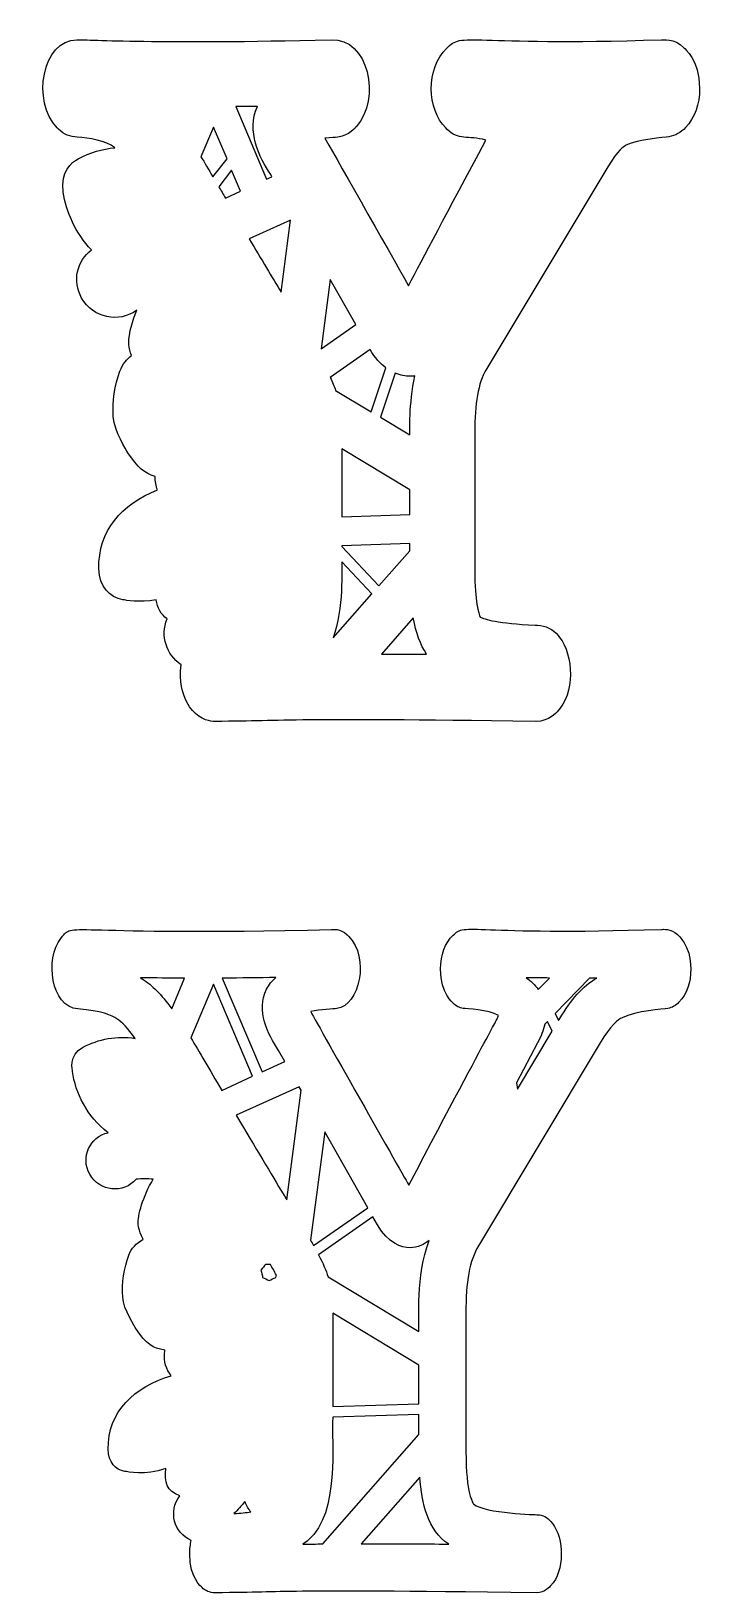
# Model space of a CAD drawing. Header units: millimetres. Extents: x -471 to 1551, y -2688 to 316.
# Drawn here: x 342 to 458.8, y -2394.4 to -2121.6 of the extents above; entities that cross this region are included whole.
import ezdxf

# ---------------------------------------------------------------- set-up
doc = ezdxf.new("R2010")
doc.units = ezdxf.units.MM
doc.header["$MEASUREMENT"] = 0
doc.layers.add('Layer 1', color=7, linetype='Continuous')

msp = doc.modelspace()

# ---------------------------------------------------------------- linework, layer by layer
at = {"layer": 'Layer 1', "color": 250}
for points, knots in [([(456.0653, -2124.4531), (454.3514, -2122.7392), (452.2872, -2123.0893), (452.1213, -2123.0709), (452.1213, -2123.0709), (417.9344, -2124.1767), (417.4368, -2121.5781), (414.6171, -2124.5453), (414.6171, -2124.5453), (410.9127, -2128.0838), (411.1891, -2135.2529), (414.4328, -2138.4781), (414.4328, -2138.4781), (414.4328, -2138.4781), (414.6908, -2138.7177), (414.6908, -2138.7177), (414.6908, -2138.7177), (416.6443, -2140.6712), (418.2846, -2139.7866), (421.4729, -2140.5791), (421.4729, -2140.5791), (414.5065, -2153.5719), (410.452, -2161.2572), (407.9456, -2166.0304), (407.9456, -2166.0304), (404.6098, -2160.1514), (394.0865, -2141.5006), (393.3125, -2140.2474), (393.3125, -2140.2474), (394.4919, -2140.1368), (395.1002, -2140.1552), (395.6162, -2140.0815), (395.6162, -2140.0815), (397.625, -2139.8235), (398.6939, -2138.3491), (398.786, -2138.2754), (398.786, -2138.2754), (403.246, -2133.3732), (400.9239, -2122.7024), (394.4182, -2123.071), (394.4182, -2123.071), (364.12, -2123.8082), (352.2697, -2123.0526), (350.0029, -2123.0526), (350.0029, -2123.0526), (343.9764, -2123.0526), (342.0228, -2133.926), (346.5749, -2138.4598), (346.5749, -2138.4598), (346.5749, -2138.4598), (346.8145, -2138.6994), (346.8145, -2138.6994), (346.8145, -2138.6994), (347.7545, -2139.6393), (348.8234, -2140.0078), (350.0766, -2140.1), (350.0766, -2140.1), (352.0485, -2140.229), (355.1447, -2140.6529), (356.6375, -2141.9429), (356.6375, -2141.9429), (354.4628, -2142.1272), (352.3066, -2142.7539), (350.2425, -2143.8596), (350.2425, -2143.8596), (349.0445, -2144.4863), (347.1278, -2146.0712), (347.6255, -2149.6281), (347.6255, -2149.6281), (347.6255, -2149.6281), (347.6255, -2149.6834), (347.6255, -2149.6834), (347.6255, -2149.6834), (348.0862, -2153.0192), (349.7633, -2156.9263), (352.5646, -2159.7644), (352.5646, -2159.7644), (350.0212, -2161.6995), (349.1551, -2165.2196), (350.8322, -2168.1868), (350.8322, -2168.1868), (352.8226, -2171.6884), (357.3563, -2172.6284), (360.4893, -2170.2878), (360.4893, -2170.2878), (358.8675, -2174.1396), (359.0887, -2176.259), (359.0702, -2176.2775), (359.0702, -2176.2775), (359.1255, -2176.9409), (359.3098, -2177.6044), (359.5494, -2178.2126), (359.5494, -2178.2126), (358.7569, -2178.8392), (358.0198, -2179.6501), (357.5221, -2180.9586), (357.5221, -2180.9586), (356.6007, -2183.465), (356.1952, -2186.2295), (356.3611, -2188.957), (356.3611, -2188.957), (356.4901, -2191.4082), (358.6832, -2194.8177), (358.9228, -2195.2047), (358.9228, -2195.2047), (360.6736, -2197.8401), (361.7978, -2198.78), (363.6592, -2199.3698), (363.6592, -2199.3698), (363.6776, -2200.2359), (363.825, -2201.01), (364.083, -2201.7103), (364.083, -2201.7103), (357.817, -2204.1799), (353.7072, -2208.8426), (353.8362, -2215.4773), (353.8362, -2215.4773), (353.8915, -2218.6103), (355.7344, -2220.4533), (358.0381, -2220.8956), (358.0381, -2220.8956), (358.5173, -2220.9325), (360.8579, -2221.4669), (363.8619, -2220.8956), (363.8619, -2220.8956), (364.0646, -2222.3147), (364.7097, -2223.4573), (365.7601, -2224.2498), (365.7601, -2224.2498), (364.5437, -2227.217), (365.668, -2230.5158), (368.1928, -2232.2299), (368.1928, -2232.2299), (367.4741, -2238.1826), (370.6624, -2240.6522), (370.7177, -2240.7444), (370.7177, -2240.7444), (372.2105, -2242.2372), (374.0903, -2242.1266), (374.1272, -2242.145), (374.1272, -2242.145), (387.5808, -2242.0713), (386.1986, -2241.5), (430.1717, -2242.145), (430.1717, -2242.145), (430.1717, -2242.145), (430.2454, -2242.145), (430.2454, -2242.145), (430.2454, -2242.145), (432.5122, -2242.145), (433.8023, -2240.5416), (433.8944, -2240.4679), (433.8944, -2240.4679), (437.0459, -2237.3164), (436.8063, -2230.5712), (434.3183, -2227.4566), (434.3183, -2227.4566), (434.3183, -2227.4566), (434.0603, -2227.1248), (434.0603, -2227.1248), (434.0603, -2227.1248), (433.1941, -2226.0375), (431.9041, -2225.3924), (430.5034, -2225.3371), (430.5034, -2225.3371), (430.5034, -2225.3371), (430.0795, -2225.3187), (430.0795, -2225.3187), (430.0795, -2225.3187), (423.537, -2225.0607), (421.1411, -2224.2497), (420.4592, -2223.9364), (420.4592, -2223.9364), (420.2012, -2223.3283), (419.5193, -2221.2273), (419.5193, -2215.8642), (419.5193, -2215.8642), (419.5193, -2215.8642), (419.5193, -2191.6291), (419.5193, -2191.6291), (419.5193, -2191.6291), (419.4825, -2186.69), (420.146, -2182.9488), (421.4544, -2180.7557), (421.4544, -2180.7557), (421.4544, -2180.7557), (442.7775, -2145.2418), (442.7775, -2145.2418), (442.7775, -2145.2418), (444.4546, -2142.3852), (445.6157, -2141.6665), (445.929, -2141.5006), (445.929, -2141.5006), (448.0484, -2140.4685), (452.6374, -2140.1368), (453.4114, -2140.0078), (453.4114, -2140.0078), (454.5357, -2139.842), (455.5861, -2139.2707), (456.3233, -2138.4044), (456.3233, -2138.4044), (457.9635, -2136.6721), (458.7929, -2134.35), (458.7929, -2131.5118), (458.7929, -2131.5118), (458.8297, -2126.5725), (456.139, -2124.5821), (456.0653, -2124.4531)], [0, 0, 0, 0, 0.01886792, 0.01886792, 0.01886792, 0.01886792, 0.03773585, 0.03773585, 0.03773585, 0.03773585, 0.05660377, 0.05660377, 0.05660377, 0.05660377, 0.0754717, 0.0754717, 0.0754717, 0.0754717, 0.09433962, 0.09433962, 0.09433962, 0.09433962, 0.11320755, 0.11320755, 0.11320755, 0.11320755, 0.13207547, 0.13207547, 0.13207547, 0.13207547, 0.1509434, 0.1509434, 0.1509434, 0.1509434, 0.16981132, 0.16981132, 0.16981132, 0.16981132, 0.18867925, 0.18867925, 0.18867925, 0.18867925, 0.20754717, 0.20754717, 0.20754717, 0.20754717, 0.22641509, 0.22641509, 0.22641509, 0.22641509, 0.24528302, 0.24528302, 0.24528302, 0.24528302, 0.26415094, 0.26415094, 0.26415094, 0.26415094, 0.28301887, 0.28301887, 0.28301887, 0.28301887, 0.30188679, 0.30188679, 0.30188679, 0.30188679, 0.32075472, 0.32075472, 0.32075472, 0.32075472, 0.33962264, 0.33962264, 0.33962264, 0.33962264, 0.35849057, 0.35849057, 0.35849057, 0.35849057, 0.37735849, 0.37735849, 0.37735849, 0.37735849, 0.39622642, 0.39622642, 0.39622642, 0.39622642, 0.41509434, 0.41509434, 0.41509434, 0.41509434, 0.43396226, 0.43396226, 0.43396226, 0.43396226, 0.45283019, 0.45283019, 0.45283019, 0.45283019, 0.47169811, 0.47169811, 0.47169811, 0.47169811, 0.49056604, 0.49056604, 0.49056604, 0.49056604, 0.50943396, 0.50943396, 0.50943396, 0.50943396, 0.52830189, 0.52830189, 0.52830189, 0.52830189, 0.54716981, 0.54716981, 0.54716981, 0.54716981, 0.56603774, 0.56603774, 0.56603774, 0.56603774, 0.58490566, 0.58490566, 0.58490566, 0.58490566, 0.60377358, 0.60377358, 0.60377358, 0.60377358, 0.62264151, 0.62264151, 0.62264151, 0.62264151, 0.64150943, 0.64150943, 0.64150943, 0.64150943, 0.66037736, 0.66037736, 0.66037736, 0.66037736, 0.67924528, 0.67924528, 0.67924528, 0.67924528, 0.69811321, 0.69811321, 0.69811321, 0.69811321, 0.71698113, 0.71698113, 0.71698113, 0.71698113, 0.73584906, 0.73584906, 0.73584906, 0.73584906, 0.75471698, 0.75471698, 0.75471698, 0.75471698, 0.77358491, 0.77358491, 0.77358491, 0.77358491, 0.79245283, 0.79245283, 0.79245283, 0.79245283, 0.81132075, 0.81132075, 0.81132075, 0.81132075, 0.83018868, 0.83018868, 0.83018868, 0.83018868, 0.8490566, 0.8490566, 0.8490566, 0.8490566, 0.86792453, 0.86792453, 0.86792453, 0.86792453, 0.88679245, 0.88679245, 0.88679245, 0.88679245, 0.90566038, 0.90566038, 0.90566038, 0.90566038, 0.9245283, 0.9245283, 0.9245283, 0.9245283, 0.94339623, 0.94339623, 0.94339623, 0.94339623, 0.96226415, 0.96226415, 0.96226415, 0.96226415, 1, 1, 1, 1]), ([(381.5543, -2134.7184), (379.5639, -2139.0494), (381.8861, -2143.5646), (383.858, -2146.624), (383.858, -2146.624), (383.858, -2146.624), (384.0792, -2147.011), (384.0792, -2147.011), (384.0792, -2147.011), (384.0792, -2147.011), (383.1577, -2147.4348), (383.1577, -2147.4348), (383.1577, -2147.4348), (383.1577, -2147.4348), (377.7763, -2134.7553), (377.7763, -2134.7553), (377.7763, -2134.7553), (379.0295, -2134.7369), (380.2827, -2134.7184), (381.5543, -2134.7184)], [0, 0, 0, 0, 0.16666667, 0.16666667, 0.16666667, 0.16666667, 0.33333333, 0.33333333, 0.33333333, 0.33333333, 0.5, 0.5, 0.5, 0.5, 0.66666667, 0.66666667, 0.66666667, 0.66666667, 1, 1, 1, 1]), ([(373.8508, -2138.3122), (373.8508, -2138.3122), (376.2282, -2143.8964), (376.2282, -2143.8964), (376.2282, -2143.8964), (376.2282, -2143.8964), (373.777, -2147.0294), (373.777, -2147.0294), (373.777, -2147.0294), (373.0029, -2145.721), (372.3026, -2144.5414), (371.6576, -2143.491), (371.6576, -2143.491), (371.6576, -2143.491), (373.8508, -2138.3122), (373.8508, -2138.3122)], [0, 0, 0, 0, 0.2, 0.2, 0.2, 0.2, 0.4, 0.4, 0.4, 0.4, 0.6, 0.6, 0.6, 0.6, 1, 1, 1, 1]), ([(375.9517, -2150.7154), (375.5463, -2150.0335), (375.1593, -2149.37), (374.7907, -2148.7434), (374.7907, -2148.7434), (374.7907, -2148.7434), (377.0391, -2145.85), (377.0391, -2145.85), (377.0391, -2145.85), (377.0391, -2145.85), (378.5871, -2149.5175), (378.5871, -2149.5175), (378.5871, -2149.5175), (378.5871, -2149.5175), (375.9517, -2150.7154), (375.9517, -2150.7154)], [0, 0, 0, 0, 0.2, 0.2, 0.2, 0.2, 0.4, 0.4, 0.4, 0.4, 0.6, 0.6, 0.6, 0.6, 1, 1, 1, 1]), ([(385.6826, -2167.173), (384.116, -2164.5745), (382.2546, -2161.4598), (380.1168, -2157.8477), (380.1168, -2157.8477), (380.1168, -2157.8477), (387.3228, -2154.5672), (387.3228, -2154.5672), (387.3228, -2154.5672), (387.3228, -2154.5672), (385.6826, -2167.173), (385.6826, -2167.173)], [0, 0, 0, 0, 0.25, 0.25, 0.25, 0.25, 0.5, 0.5, 0.5, 0.5, 1, 1, 1, 1]), ([(394.2523, -2164.9246), (394.2523, -2164.9246), (398.7123, -2172.794), (398.7123, -2172.794), (398.7123, -2172.794), (398.7123, -2172.794), (392.6674, -2177.0513), (392.6674, -2177.0513), (392.6674, -2177.0513), (392.6674, -2177.0513), (394.2523, -2164.9246), (394.2523, -2164.9246)], [0, 0, 0, 0, 0.25, 0.25, 0.25, 0.25, 0.5, 0.5, 0.5, 0.5, 1, 1, 1, 1]), ([(403.9648, -2180.3871), (403.9648, -2180.3871), (401.4215, -2188.0538), (401.4215, -2188.0538), (401.4215, -2188.0538), (401.4215, -2188.0538), (395.1923, -2184.3126), (395.1923, -2184.3126), (395.1923, -2184.3126), (394.9526, -2183.6123), (394.6393, -2182.8751), (394.2708, -2182.0642), (394.2708, -2182.0642), (394.2708, -2182.0642), (401.2188, -2177.1803), (401.2188, -2177.1803), (401.2188, -2177.1803), (402.0849, -2178.6547), (403.0248, -2179.6867), (403.9648, -2180.3871)], [0, 0, 0, 0, 0.16666667, 0.16666667, 0.16666667, 0.16666667, 0.33333333, 0.33333333, 0.33333333, 0.33333333, 0.5, 0.5, 0.5, 0.5, 0.66666667, 0.66666667, 0.66666667, 0.66666667, 1, 1, 1, 1]), ([(408.2036, -2181.843), (408.4984, -2181.843), (408.7933, -2181.8245), (409.0697, -2181.7877), (409.0697, -2181.7877), (407.9824, -2186.6346), (408.1667, -2191.6291), (408.1483, -2192.0898), (408.1483, -2192.0898), (408.1483, -2192.0898), (403.0432, -2189.0121), (403.0432, -2189.0121), (403.0432, -2189.0121), (403.0432, -2189.0121), (405.5866, -2181.3085), (405.5866, -2181.3085), (405.5866, -2181.3085), (406.5449, -2181.714), (407.4295, -2181.843), (408.2036, -2181.843)], [0, 0, 0, 0, 0.16666667, 0.16666667, 0.16666667, 0.16666667, 0.33333333, 0.33333333, 0.33333333, 0.33333333, 0.5, 0.5, 0.5, 0.5, 0.66666667, 0.66666667, 0.66666667, 0.66666667, 1, 1, 1, 1]), ([(396.298, -2206.4097), (396.298, -2206.4097), (396.298, -2194.541), (396.298, -2194.541), (396.298, -2194.541), (396.298, -2194.541), (408.1483, -2201.6733), (408.1483, -2201.6733), (408.1483, -2201.6733), (408.1483, -2201.6733), (408.1483, -2206.0227), (408.1483, -2206.0227), (408.1483, -2206.0227), (408.1483, -2206.0227), (396.298, -2206.4097), (396.298, -2206.4097)], [0, 0, 0, 0, 0.2, 0.2, 0.2, 0.2, 0.4, 0.4, 0.4, 0.4, 0.6, 0.6, 0.6, 0.6, 1, 1, 1, 1]), ([(402.7668, -2218.4442), (402.7668, -2218.4442), (396.298, -2211.5699), (396.298, -2211.5699), (396.298, -2211.5699), (396.298, -2211.5699), (396.298, -2211.4593), (396.298, -2211.4593), (396.298, -2211.4593), (396.298, -2211.4593), (408.1483, -2211.0723), (408.1483, -2211.0723), (408.1483, -2211.0723), (408.1483, -2211.0723), (408.1483, -2212.3255), (408.1483, -2212.3255), (408.1483, -2212.3255), (408.1483, -2212.3255), (402.7668, -2218.4442), (402.7668, -2218.4442)], [0, 0, 0, 0, 0.16666667, 0.16666667, 0.16666667, 0.16666667, 0.33333333, 0.33333333, 0.33333333, 0.33333333, 0.5, 0.5, 0.5, 0.5, 0.66666667, 0.66666667, 0.66666667, 0.66666667, 1, 1, 1, 1]), ([(394.7499, -2227.5669), (396.6298, -2222.4434), (396.2612, -2215.2927), (396.298, -2214.2422), (396.298, -2214.2422), (396.298, -2214.2422), (401.5505, -2219.8264), (401.5505, -2219.8264), (401.5505, -2219.8264), (401.5505, -2219.8264), (394.7499, -2227.5669), (394.7499, -2227.5669)], [0, 0, 0, 0, 0.25, 0.25, 0.25, 0.25, 0.5, 0.5, 0.5, 0.5, 1, 1, 1, 1]), ([(403.2275, -2230.3682), (403.2275, -2230.3682), (408.7749, -2224.0468), (408.7749, -2224.0468), (408.7749, -2224.0468), (409.254, -2226.6822), (410.0281, -2228.7832), (411.0971, -2230.405), (411.0971, -2230.405), (408.4063, -2230.3866), (405.8446, -2230.3682), (403.2275, -2230.3682)], [0, 0, 0, 0, 0.25, 0.25, 0.25, 0.25, 0.5, 0.5, 0.5, 0.5, 1, 1, 1, 1]), ([(454.9411, -2279.3887), (453.7984, -2278.246), (452.324, -2278.4856), (452.1766, -2278.4672), (452.1766, -2278.4672), (418.8006, -2279.5545), (417.8606, -2277.1956), (415.7596, -2279.4808), (415.7596, -2279.4808), (414.2852, -2280.8631), (413.5481, -2282.8718), (413.5296, -2285.4152), (413.5296, -2285.4152), (413.5296, -2289.7277), (415.7412, -2291.2758), (415.7965, -2291.4048), (415.7965, -2291.4048), (416.2573, -2291.8656), (416.8654, -2292.1789), (417.5104, -2292.2894), (417.5104, -2292.2894), (417.9527, -2292.3631), (421.9888, -2292.4369), (423.6475, -2293.5242), (423.6475, -2293.5242), (423.3895, -2294.372), (423.3526, -2293.9297), (408.0007, -2323.159), (408.0007, -2323.159), (407.7059, -2322.643), (391.0271, -2293.2662), (390.8612, -2292.8423), (390.8612, -2292.8423), (392.5199, -2292.4184), (394.8788, -2292.3815), (395.4133, -2292.3078), (395.4133, -2292.3078), (399.3941, -2291.7918), (401.2002, -2283.4063), (397.4774, -2279.6835), (397.4774, -2279.6835), (397.4774, -2279.6835), (397.2009, -2279.4071), (397.2009, -2279.4071), (397.2009, -2279.4071), (396.0214, -2278.2276), (394.6392, -2278.504), (394.4733, -2278.4856), (394.4733, -2278.4856), (348.215, -2279.6098), (349.4866, -2277.1955), (347.5147, -2279.6651), (347.5147, -2279.6651), (347.5147, -2279.6651), (347.2199, -2280.0337), (347.2199, -2280.0337), (347.2199, -2280.0337), (344.3448, -2283.6275), (345.4875, -2292.0314), (350.187, -2292.3631), (350.187, -2292.3631), (354.2231, -2292.6395), (356.1951, -2293.561), (357.006, -2294.077), (357.006, -2294.077), (357.9091, -2294.6668), (358.8674, -2295.6804), (360.1759, -2297.5233), (360.1759, -2297.5233), (356.9507, -2296.9889), (353.8361, -2297.597), (350.9979, -2299.1083), (350.9979, -2299.1083), (348.5283, -2300.3984), (349.2471, -2303.1812), (349.2286, -2303.3102), (349.2286, -2303.3102), (349.7446, -2306.9593), (351.735, -2311.1797), (355.4394, -2313.981), (355.4394, -2313.981), (352.3248, -2314.7182), (350.5556, -2318.2566), (352.2511, -2321.2423), (352.2511, -2321.2423), (353.9835, -2324.3016), (358.1302, -2324.6886), (360.3602, -2322.1084), (360.3602, -2322.1084), (361.3369, -2322.0347), (362.3506, -2322.0347), (363.3458, -2322.1084), (363.3458, -2322.1084), (361.5213, -2325.0388), (360.6182, -2328.5772), (360.6919, -2329.941), (360.6919, -2329.941), (360.6919, -2329.9595), (360.6919, -2330.9178), (361.595, -2332.5764), (361.595, -2332.5764), (360.3602, -2333.3689), (359.5309, -2334.0877), (359.0702, -2335.3593), (359.0702, -2335.3593), (358.2224, -2337.663), (357.8538, -2340.2063), (358.0012, -2342.7311), (358.0012, -2342.7311), (358.1118, -2344.7952), (360.2865, -2348.131), (360.3049, -2348.1863), (360.3049, -2348.1863), (362.2032, -2351.0429), (363.1984, -2351.5958), (365.3731, -2351.9828), (365.3731, -2351.9828), (365.0966, -2354.2312), (365.6495, -2355.2633), (366.4604, -2356.4428), (366.4604, -2356.4428), (360.0653, -2358.341), (355.3658, -2362.7088), (355.4763, -2369.2882), (355.4763, -2369.2882), (355.5131, -2371.5919), (356.7479, -2372.8636), (358.3698, -2373.1585), (358.3698, -2373.1585), (358.7936, -2373.1769), (361.9083, -2373.9326), (365.5389, -2372.6425), (365.5389, -2372.6425), (365.2441, -2375.0199), (365.7048, -2376.5864), (368.0085, -2377.4157), (368.0085, -2377.4157), (365.8706, -2380.1065), (367.0132, -2383.9583), (369.9804, -2385.193), (369.9804, -2385.193), (369.8145, -2385.9302), (369.7224, -2386.7411), (369.7224, -2387.5704), (369.7224, -2387.5704), (369.6855, -2391.883), (371.8049, -2393.2836), (371.8603, -2393.4311), (371.8603, -2393.4311), (372.45, -2394.0209), (373.2425, -2394.3526), (374.1271, -2394.3526), (374.1271, -2394.3526), (389.0182, -2394.2604), (381.3515, -2393.7444), (430.2453, -2394.3526), (430.2453, -2394.3526), (431.8487, -2394.3526), (432.6411, -2393.2468), (432.7701, -2393.1362), (432.7701, -2393.1362), (435.3135, -2390.5928), (435.0923, -2384.7691), (433.0835, -2382.2442), (433.0835, -2382.2442), (433.0835, -2382.2442), (432.8255, -2381.9125), (432.8255, -2381.9125), (432.8255, -2381.9125), (432.2541, -2381.1937), (431.3879, -2380.7514), (430.4664, -2380.7145), (430.4664, -2380.7145), (430.448, -2380.7145), (421.3254, -2380.4749), (419.335, -2378.89), (419.335, -2378.89), (419.2428, -2378.7794), (417.9712, -2377.1208), (417.9712, -2369.6568), (417.9712, -2369.6568), (417.9712, -2369.6568), (417.9713, -2345.4588), (417.9713, -2345.4588), (417.9713, -2345.4588), (417.916, -2340.1511), (418.6532, -2336.2256), (420.146, -2333.756), (420.146, -2333.756), (420.146, -2333.756), (441.4322, -2298.2606), (441.4322, -2298.2606), (441.4322, -2298.2606), (443.2199, -2295.2381), (444.6021, -2294.2245), (445.2655, -2293.9112), (445.2655, -2293.9112), (447.6798, -2292.7132), (452.4715, -2292.3815), (453.2271, -2292.2709), (453.2271, -2292.2709), (454.0012, -2292.1603), (454.6831, -2291.7733), (455.1991, -2291.1836), (455.1991, -2291.1836), (456.5628, -2289.7461), (457.2632, -2287.7926), (457.2632, -2285.3599), (457.2632, -2285.3599), (457.2448, -2281.1026), (454.9964, -2279.5177), (454.9411, -2279.3887)], [0, 0, 0, 0, 0.01851852, 0.01851852, 0.01851852, 0.01851852, 0.03703704, 0.03703704, 0.03703704, 0.03703704, 0.05555556, 0.05555556, 0.05555556, 0.05555556, 0.07407407, 0.07407407, 0.07407407, 0.07407407, 0.09259259, 0.09259259, 0.09259259, 0.09259259, 0.11111111, 0.11111111, 0.11111111, 0.11111111, 0.12962963, 0.12962963, 0.12962963, 0.12962963, 0.14814815, 0.14814815, 0.14814815, 0.14814815, 0.16666667, 0.16666667, 0.16666667, 0.16666667, 0.18518519, 0.18518519, 0.18518519, 0.18518519, 0.2037037, 0.2037037, 0.2037037, 0.2037037, 0.22222222, 0.22222222, 0.22222222, 0.22222222, 0.24074074, 0.24074074, 0.24074074, 0.24074074, 0.25925926, 0.25925926, 0.25925926, 0.25925926, 0.27777778, 0.27777778, 0.27777778, 0.27777778, 0.2962963, 0.2962963, 0.2962963, 0.2962963, 0.31481481, 0.31481481, 0.31481481, 0.31481481, 0.33333333, 0.33333333, 0.33333333, 0.33333333, 0.35185185, 0.35185185, 0.35185185, 0.35185185, 0.37037037, 0.37037037, 0.37037037, 0.37037037, 0.38888889, 0.38888889, 0.38888889, 0.38888889, 0.40740741, 0.40740741, 0.40740741, 0.40740741, 0.42592593, 0.42592593, 0.42592593, 0.42592593, 0.44444444, 0.44444444, 0.44444444, 0.44444444, 0.46296296, 0.46296296, 0.46296296, 0.46296296, 0.48148148, 0.48148148, 0.48148148, 0.48148148, 0.5, 0.5, 0.5, 0.5, 0.51851852, 0.51851852, 0.51851852, 0.51851852, 0.53703704, 0.53703704, 0.53703704, 0.53703704, 0.55555556, 0.55555556, 0.55555556, 0.55555556, 0.57407407, 0.57407407, 0.57407407, 0.57407407, 0.59259259, 0.59259259, 0.59259259, 0.59259259, 0.61111111, 0.61111111, 0.61111111, 0.61111111, 0.62962963, 0.62962963, 0.62962963, 0.62962963, 0.64814815, 0.64814815, 0.64814815, 0.64814815, 0.66666667, 0.66666667, 0.66666667, 0.66666667, 0.68518519, 0.68518519, 0.68518519, 0.68518519, 0.7037037, 0.7037037, 0.7037037, 0.7037037, 0.72222222, 0.72222222, 0.72222222, 0.72222222, 0.74074074, 0.74074074, 0.74074074, 0.74074074, 0.75925926, 0.75925926, 0.75925926, 0.75925926, 0.77777778, 0.77777778, 0.77777778, 0.77777778, 0.7962963, 0.7962963, 0.7962963, 0.7962963, 0.81481481, 0.81481481, 0.81481481, 0.81481481, 0.83333333, 0.83333333, 0.83333333, 0.83333333, 0.85185185, 0.85185185, 0.85185185, 0.85185185, 0.87037037, 0.87037037, 0.87037037, 0.87037037, 0.88888889, 0.88888889, 0.88888889, 0.88888889, 0.90740741, 0.90740741, 0.90740741, 0.90740741, 0.92592593, 0.92592593, 0.92592593, 0.92592593, 0.94444444, 0.94444444, 0.94444444, 0.94444444, 0.96296296, 0.96296296, 0.96296296, 0.96296296, 1, 1, 1, 1]), ([(366.5711, -2292.3447), (364.7281, -2289.783), (363.2169, -2288.2717), (361.4292, -2287.1291), (361.4292, -2287.1291), (361.3186, -2287.0554), (361.208, -2287.0001), (361.0974, -2286.9264), (361.0974, -2286.9264), (363.6223, -2286.9633), (366.184, -2286.9817), (368.8194, -2287.0001), (368.8194, -2287.0001), (368.8194, -2287.0001), (366.5711, -2292.3447), (366.5711, -2292.3447)], [0, 0, 0, 0, 0.2, 0.2, 0.2, 0.2, 0.4, 0.4, 0.4, 0.4, 0.6, 0.6, 0.6, 0.6, 1, 1, 1, 1]), ([(369.8884, -2297.4313), (369.8884, -2297.4313), (373.8507, -2288.0506), (373.8507, -2288.0506), (373.8507, -2288.0506), (373.8507, -2288.0506), (380.6697, -2304.1396), (380.6697, -2304.1396), (380.6697, -2304.1396), (380.6697, -2304.1396), (375.3067, -2306.5908), (375.3067, -2306.5908), (375.3067, -2306.5908), (373.132, -2302.868), (371.3812, -2299.864), (369.8884, -2297.4313)], [0, 0, 0, 0, 0.2, 0.2, 0.2, 0.2, 0.4, 0.4, 0.4, 0.4, 0.6, 0.6, 0.6, 0.6, 1, 1, 1, 1]), ([(385.2218, -2299.606), (385.2218, -2299.606), (386.3276, -2301.5595), (386.3276, -2301.5595), (386.3276, -2301.5595), (386.3276, -2301.5595), (382.3468, -2303.3656), (382.3468, -2303.3656), (382.3468, -2303.3656), (382.3468, -2303.3656), (375.3988, -2286.9816), (375.3988, -2286.9816), (375.3988, -2286.9816), (378.7346, -2286.9632), (381.9045, -2286.9263), (384.761, -2286.871), (384.761, -2286.871), (384.0607, -2287.4608), (383.5263, -2288.1427), (383.1208, -2288.9351), (383.1208, -2288.9351), (381.2411, -2292.658), (383.4157, -2296.7862), (385.2218, -2299.606)], [0, 0, 0, 0, 0.14285714, 0.14285714, 0.14285714, 0.14285714, 0.28571429, 0.28571429, 0.28571429, 0.28571429, 0.42857143, 0.42857143, 0.42857143, 0.42857143, 0.57142857, 0.57142857, 0.57142857, 0.57142857, 0.71428571, 0.71428571, 0.71428571, 0.71428571, 1, 1, 1, 1]), ([(432.5675, -2286.9633), (432.5675, -2286.9633), (430.614, -2288.9905), (430.614, -2288.9905), (430.614, -2288.9905), (430.0427, -2288.1612), (429.3055, -2287.4793), (428.4946, -2286.9079), (428.4946, -2286.9079), (429.9505, -2286.9264), (431.2959, -2286.9448), (432.5675, -2286.9633)], [0, 0, 0, 0, 0.25, 0.25, 0.25, 0.25, 0.5, 0.5, 0.5, 0.5, 1, 1, 1, 1]), ([(434.3736, -2294.0586), (434.3736, -2294.0586), (434.1709, -2294.3904), (434.1709, -2294.3904), (434.1709, -2294.3904), (434.1709, -2294.3904), (433.5628, -2293.1556), (433.5628, -2293.1556), (433.5628, -2293.1556), (433.5628, -2293.1556), (439.5524, -2286.9817), (439.5524, -2286.9817), (439.5524, -2286.9817), (439.9763, -2286.9817), (440.4002, -2286.9817), (440.8425, -2286.9633), (440.8425, -2286.9633), (438.2992, -2288.456), (436.364, -2290.686), (434.3736, -2294.0586)], [0, 0, 0, 0, 0.16666667, 0.16666667, 0.16666667, 0.16666667, 0.33333333, 0.33333333, 0.33333333, 0.33333333, 0.5, 0.5, 0.5, 0.5, 0.66666667, 0.66666667, 0.66666667, 0.66666667, 1, 1, 1, 1]), ([(426.7806, -2305.2638), (426.7806, -2305.2638), (430.485, -2298.2974), (430.485, -2298.2974), (430.485, -2298.2974), (431.0931, -2297.1916), (431.517, -2296.0859), (431.7382, -2295.0169), (431.7382, -2295.0169), (431.7382, -2295.0169), (432.199, -2294.5562), (432.199, -2294.5562), (432.199, -2294.5562), (432.199, -2294.5562), (433.0467, -2296.2701), (433.0467, -2296.2701), (433.0467, -2296.2701), (433.0467, -2296.2701), (426.9649, -2306.3879), (426.9649, -2306.3879), (426.9649, -2306.3879), (426.9649, -2306.3879), (426.7806, -2305.2638), (426.7806, -2305.2638)], [0, 0, 0, 0, 0.14285714, 0.14285714, 0.14285714, 0.14285714, 0.28571429, 0.28571429, 0.28571429, 0.28571429, 0.42857143, 0.42857143, 0.42857143, 0.42857143, 0.57142857, 0.57142857, 0.57142857, 0.57142857, 0.71428571, 0.71428571, 0.71428571, 0.71428571, 1, 1, 1, 1]), ([(386.6778, -2325.7207), (386.4751, -2325.3889), (386.2723, -2325.0388), (386.0512, -2324.6886), (386.0512, -2324.6886), (384.0055, -2321.2791), (381.2595, -2316.727), (377.85, -2310.9401), (377.85, -2310.9401), (377.85, -2310.9401), (388.8156, -2305.9457), (388.8156, -2305.9457), (388.8156, -2305.9457), (388.8156, -2305.9457), (389.1658, -2306.5539), (389.1658, -2306.5539), (389.1658, -2306.5539), (389.1658, -2306.5539), (386.6778, -2325.7207), (386.6778, -2325.7207)], [0, 0, 0, 0, 0.16666667, 0.16666667, 0.16666667, 0.16666667, 0.33333333, 0.33333333, 0.33333333, 0.33333333, 0.5, 0.5, 0.5, 0.5, 0.66666667, 0.66666667, 0.66666667, 0.66666667, 1, 1, 1, 1]), ([(393.294, -2313.8152), (393.294, -2313.8152), (400.8133, -2327.0845), (400.8133, -2327.0845), (400.8133, -2327.0845), (400.8133, -2327.0845), (391.3589, -2333.7192), (391.3589, -2333.7192), (391.3589, -2333.7192), (391.1931, -2333.4059), (391.0088, -2333.0742), (390.806, -2332.7424), (390.806, -2332.7424), (390.806, -2332.7424), (393.294, -2313.8152), (393.294, -2313.8152)], [0, 0, 0, 0, 0.2, 0.2, 0.2, 0.2, 0.4, 0.4, 0.4, 0.4, 0.6, 0.6, 0.6, 0.6, 1, 1, 1, 1]), ([(408.2036, -2334.0694), (409.5858, -2334.0694), (410.6916, -2333.5164), (411.5394, -2332.8161), (411.5394, -2332.8161), (409.2172, -2339.1928), (409.8438, -2346.4356), (409.7517, -2348.7209), (409.7517, -2348.7209), (409.7517, -2348.7209), (393.8838, -2339.1743), (393.8838, -2339.1743), (393.8838, -2339.1743), (393.5336, -2338.0501), (393.0176, -2336.8522), (392.2435, -2335.341), (392.2435, -2335.341), (392.2435, -2335.341), (401.7348, -2328.6695), (401.7348, -2328.6695), (401.7348, -2328.6695), (401.7348, -2328.6695), (402.5088, -2330.0517), (402.5088, -2330.0517), (402.5088, -2330.0517), (404.4255, -2333.369), (406.6739, -2334.0694), (408.2036, -2334.0694)], [0, 0, 0, 0, 0.125, 0.125, 0.125, 0.125, 0.25, 0.25, 0.25, 0.25, 0.375, 0.375, 0.375, 0.375, 0.5, 0.5, 0.5, 0.5, 0.625, 0.625, 0.625, 0.625, 0.75, 0.75, 0.75, 0.75, 1, 1, 1, 1]), ([(384.7611, -2339.2665), (384.3373, -2339.4139), (383.9502, -2339.5982), (383.5816, -2339.8194), (383.5816, -2339.8194), (383.213, -2339.5982), (382.826, -2339.4139), (382.4574, -2339.2849), (382.4574, -2339.2849), (382.4021, -2338.8795), (382.2915, -2338.4372), (382.1441, -2337.9948), (382.1441, -2337.9948), (382.4389, -2337.6631), (382.7891, -2337.2392), (382.9734, -2336.9812), (382.9734, -2336.9812), (383.2499, -2336.9997), (383.5447, -2337.0181), (383.8212, -2337.0181), (383.8212, -2337.0181), (384.1529, -2337.571), (384.5215, -2338.216), (384.8533, -2338.861), (384.8533, -2338.861), (384.798, -2338.9901), (384.7796, -2339.1375), (384.7611, -2339.2665)], [0, 0, 0, 0, 0.125, 0.125, 0.125, 0.125, 0.25, 0.25, 0.25, 0.25, 0.375, 0.375, 0.375, 0.375, 0.5, 0.5, 0.5, 0.5, 0.625, 0.625, 0.625, 0.625, 0.75, 0.75, 0.75, 0.75, 1, 1, 1, 1]), ([(394.6946, -2345.5326), (394.6946, -2345.5326), (409.7332, -2354.5815), (409.7332, -2354.5815), (409.7332, -2354.5815), (409.7332, -2354.5815), (409.7332, -2361.3636), (409.7332, -2361.3636), (409.7332, -2361.3636), (409.7332, -2361.3636), (394.6946, -2361.8428), (394.6946, -2361.8428), (394.6946, -2361.8428), (394.7131, -2346.3066), (394.7131, -2346.5462), (394.6946, -2345.5326)], [0, 0, 0, 0, 0.2, 0.2, 0.2, 0.2, 0.4, 0.4, 0.4, 0.4, 0.6, 0.6, 0.6, 0.6, 1, 1, 1, 1]), ([(392.9807, -2385.8197), (391.8381, -2385.8382), (390.677, -2385.8382), (389.4791, -2385.8566), (389.4791, -2385.8566), (389.8292, -2385.6354), (390.1425, -2385.3958), (390.4374, -2385.1378), (390.4374, -2385.1378), (396.0031, -2380.3645), (394.4182, -2367.9061), (394.713, -2363.7042), (394.713, -2363.7042), (394.713, -2363.7042), (409.7516, -2363.225), (409.7516, -2363.225), (409.7516, -2363.225), (409.7516, -2363.225), (409.7516, -2366.7267), (409.7516, -2366.7267), (409.7516, -2366.7267), (409.7516, -2366.7267), (392.9807, -2385.8197), (392.9807, -2385.8197)], [0, 0, 0, 0, 0.14285714, 0.14285714, 0.14285714, 0.14285714, 0.28571429, 0.28571429, 0.28571429, 0.28571429, 0.42857143, 0.42857143, 0.42857143, 0.42857143, 0.57142857, 0.57142857, 0.57142857, 0.57142857, 0.71428571, 0.71428571, 0.71428571, 0.71428571, 1, 1, 1, 1]), ([(402.2877, -2385.7829), (401.4215, -2385.7829), (400.5553, -2385.7829), (399.6891, -2385.7829), (399.6891, -2385.7829), (399.6891, -2385.7829), (409.8991, -2374.1538), (409.8991, -2374.1538), (409.8991, -2374.1538), (410.2677, -2378.6506), (411.2445, -2383.4976), (414.9857, -2385.8566), (414.9857, -2385.8566), (410.4336, -2385.8013), (406.379, -2385.7829), (402.2877, -2385.7829)], [0, 0, 0, 0, 0.2, 0.2, 0.2, 0.2, 0.4, 0.4, 0.4, 0.4, 0.6, 0.6, 0.6, 0.6, 1, 1, 1, 1]), ([(377.4445, -2380.5304), (378.108, -2379.8485), (378.753, -2379.1481), (379.3612, -2378.4294), (379.3612, -2378.4294), (379.5824, -2379.0928), (379.9325, -2379.701), (380.4117, -2380.2171), (380.4117, -2380.2171), (379.5639, -2380.3461), (378.5871, -2380.4382), (377.4445, -2380.5304)], [0, 0, 0, 0, 0.25, 0.25, 0.25, 0.25, 0.5, 0.5, 0.5, 0.5, 1, 1, 1, 1])]:
    msp.add_open_spline(points, degree=3, knots=knots, dxfattribs=at)

doc.saveas('drawing.dxf')
